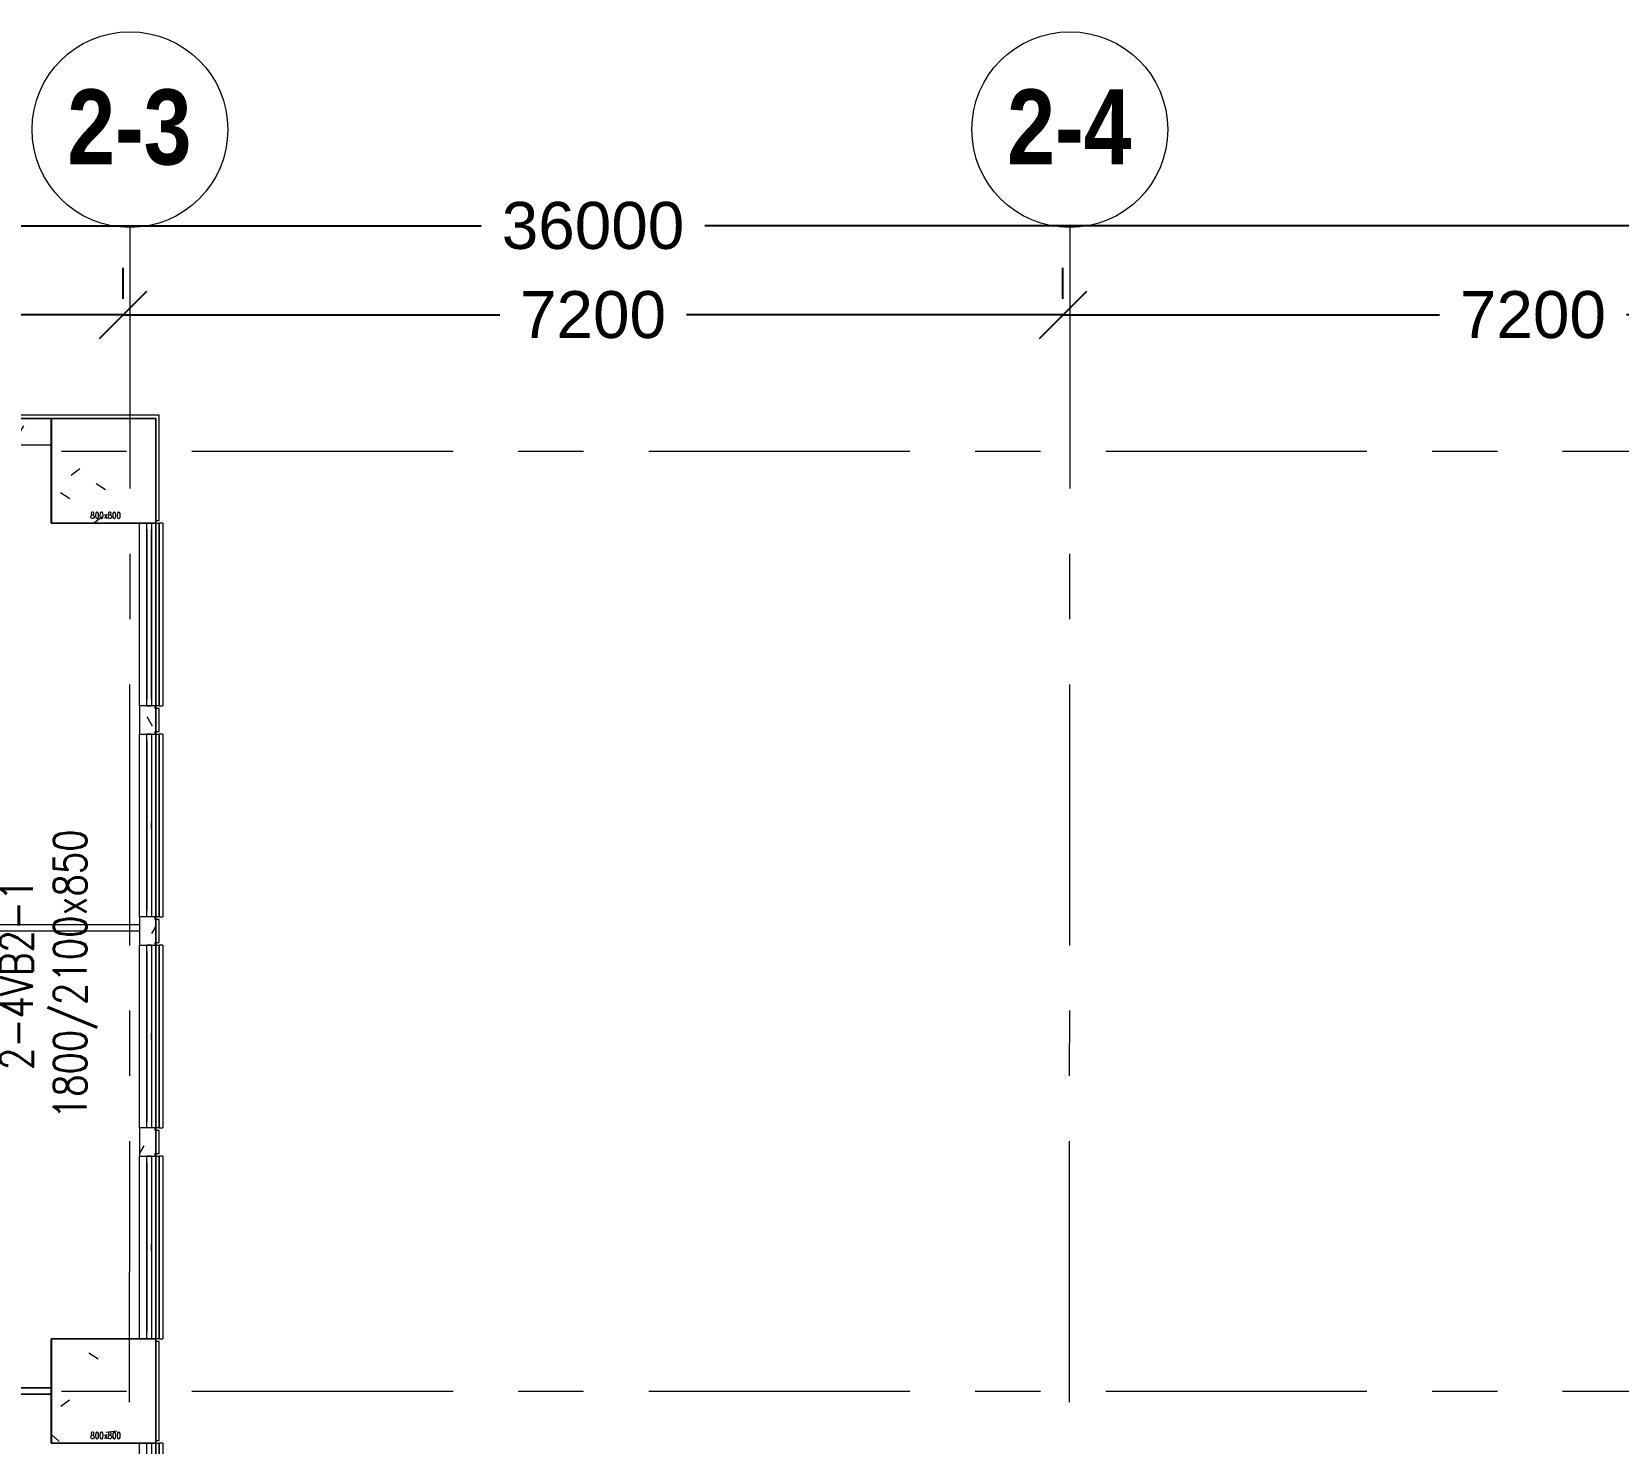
# Model space of a CAD drawing. Header units: millimetres. Extents: x -47219 to 440296, y -79832 to 7189.
# Drawn here: x 6132 to 18286, y -3625 to 7189 of the extents above; entities that cross this region are included whole.
import ezdxf

# ---------------------------------------------------------------- set-up
doc = ezdxf.new("R2010")
doc.units = ezdxf.units.MM
doc.linetypes.add('BLK_2 - 3RD STOREY  LOWER ROOF PLAN-archi clean_25 SEPT 2024$0$IDA - Grid Line', pattern=[3500, 2000, -500, 500, -500])
doc.layers.get('Defpoints').update_dxf_attribs({"color": 8, "lineweight": 9})
for name, color, linetype, lineweight in [('BLK_2 - 3RD STOREY  LOWER ROOF PLAN-archi clean_25 SEPT 2024$0$1599_DB_A_BLK2_HQ_R21-2ND STOREY 20230517--$0$S-_COLN----_E', 8, 'Continuous', 9), ('BLK_2 - 3RD STOREY  LOWER ROOF PLAN-archi clean_25 SEPT 2024$0$1599_DB_A_BLK2_HQ_R21-3RD STOREY 230517$0$A-_GENM----_M', 8, 'Continuous', 9), ('BLK_2 - 3RD STOREY  LOWER ROOF PLAN-archi clean_25 SEPT 2024$0$1599_DB_A_BLK2_HQ_R21-3RD STOREY 230517$0$A-_WALL----_H-1', 8, 'Continuous', 9), ('BLK_2 - 3RD STOREY  LOWER ROOF PLAN-archi clean_25 SEPT 2024$0$1599_DB_A_BLK2_HQ_R21-3RD STOREY 230517$0$A-_WIND----_E', 8, 'Continuous', 9), ('BLK_2 - 3RD STOREY  LOWER ROOF PLAN-archi clean_25 SEPT 2024$0$A-_GENM----_M', 8, 'Continuous', 9), ('BLK_2 - 3RD STOREY  LOWER ROOF PLAN-archi clean_25 SEPT 2024$0$A-_WALL----_E', 8, 'Continuous', 9), ('BLK_2 - 3RD STOREY  LOWER ROOF PLAN-archi clean_25 SEPT 2024$0$A-_WIND----_E', 8, 'Continuous', 9), ('BLK_2 - 3RD STOREY  LOWER ROOF PLAN-archi clean_25 SEPT 2024$0$S-_ANOTGRID_E', 8, 'Continuous', 9), ('BLK_2 - 3RD STOREY  LOWER ROOF PLAN-archi clean_25 SEPT 2024$0$S-_ANOTGRID_E-1', 8, 'BLK_2 - 3RD STOREY  LOWER ROOF PLAN-archi clean_25 SEPT 2024$0$IDA - Grid Line', 9), ('M-_SPRKPIEX_E-', 1, 'Continuous', 30), ('NW_BEAM AND COLUMN', 134, 'Continuous', 5), ('S-_LINE----_N-', 140, 'Continuous', 18), ('S-TEXT', 140, 'Continuous', 18)]:
    doc.layers.add(name, color=color, linetype=linetype, lineweight=lineweight)
doc.layers.add('DIM', color=8, linetype='Continuous')
doc.styles.add('BLK_2 - 3RD STOREY  LOWER ROOF PLAN-archi clean_25 SEPT 2024$0$Arial Narrow_B', font='ARIALNB.TTF', dxfattribs={"height": 575})
doc.styles.add('RomanS_3', font='romans__.ttf', dxfattribs={"width": 0.8, "height": 50})
doc.styles.add('RomanS_5', font='romans__.ttf', dxfattribs={"width": 0.8, "height": 250})
doc.styles.get("Standard").update_dxf_attribs({"font": 'arial.ttf'})
doc.dimstyles.new('DIM 200', dxfattribs={"dimscale": 2000, "dimtxt": 0.18, "dimasz": 0.18, "dimexe": 0.18, "dimexo": 0.0625, "dimgap": 0.09, "dimtad": 0, "dimtih": 1, "dimtoh": 1, "dimdec": 0, "dimzin": 0, "dimdsep": 46, "dimtxsty": 'Standard', "dimblk": 'OBLIQUE', "dimcen": 0.09, "dimadec": 0, "dimazin": 0, "dimtfac": 1, "dimtdec": 0, "dimtofl": 0, "dimtmove": 0, "dimatfit": 3, "dimfxl": 1, "dimtolj": 1, "dimtzin": 0, "dimarcsym": 0})
pattern_1 = [(50, (-131307.1, -42727.7), (1821.84, -159.4), [190.5, -2095.5]), (355, (-131307, -42727.7), (-352.43, 1910.57), [152.4, -1676.4]), (100.45, (-131155.3, -42741), (1469.43, 1751.17), [161.9, -1780.9]), (46.184, (-131307, -42219.7), (2710.8, -420.4), [285.75, -3143.25]), (96.636, (-131081.2, -42254.7), (2374, 2474.3), [242.85, -2671.35]), (351.184, (-131307, -42219.7), (2374.05, 2474.3), [228.6, -2514.6]), (21, (-131053.1, -42346.7), (1516.14, -1022.65), [190.5, -2095.5]), (326, (-131053, -42346.7), (618, 1841.9), [152.4, -1676.4]), (71.45, (-130926.7, -42432), (2134.17, 819.2), [161.9, -1780.9]), (37.5, (-131307.1, -42727.7), (30.886, 845.55), [83.82, -1572.26, 83.82, -1617.98, -1682.75]), (37.5, (-131307.1, -42727.7), (30.886, 845.55), [-3357.88, 83.82, -1598.93]), (7.5, (-131307.1, -42727.7), (668.2, 1001.81), [83.82, -886.46, 83.82, -1534.16, -641.35]), (7.5, (-131307.1, -42727.7), (668.2, 1001.81), [-2588.26, 83.82, -557.53]), (327.5, (-131873.5, -42727.7), (1355.91, -57.29), [83.82, -551.18, 83.82, -1897.38, -2628.9]), (327.5, (-131873.5, -42727.7), (1355.91, -57.29), [-2616.2, 83.82, -2545.08]), (317.5, (-132127.5, -42727.7), (1481.3, 254.27), [83.82, -741.68, 83.82, -1231.9, -1866.9]), (317.5, (-132127.5, -42727.7), (1481.3, 254.27), [-2141.22, 83.82, -1783.08])]
pattern_2 = [(0, (-131307.08, -42727.71), (1016, 254), [83.82, -678.18, 83.82, -678.18, -4064]), (0, (-131307.08, -42727.71), (1016, 254), [-1524, 83.82, -1440.18, 83.82, -678.18, -1778]), (0, (-131307.08, -42727.71), (1016, 254), [-3810, 83.82, -424.18, 83.82, -1186.18]), (120, (-130926.08, -42600.71), (-727.9705, 752.882), [83.82, -678.18, 83.82, -678.18, -4064]), (120, (-130926.08, -42600.71), (-727.9705, 752.882), [-1524, 83.82, -1440.18, 83.82, -678.18, -1778]), (120, (-130926.08, -42600.71), (-727.9705, 752.882), [-3810, 83.82, -424.18, 83.82, -1186.18]), (240, (-130799.08, -42092.71), (-288.0295, -1006.882), [83.82, -678.18, 83.82, -678.18, -4064]), (240, (-130799.08, -42092.71), (-288.0295, -1006.882), [-1524, 83.82, -1440.18, 83.82, -678.18, -1778]), (240, (-130799.08, -42092.71), (-288.0295, -1006.882), [-3810, 83.82, -424.18, 83.82, -1186.18])]
pattern_3 = [(50, (0, 0), (1821.841, -159.39), [190.5, -2095.5]), (355, (0, 0), (-352.428, 1910.567), [152.4, -1676.4]), (100.451, (151.8, -13.3), (1469.426, 1751.166), [161.9, -1780.9]), (46.184, (0, 508), (2710.79, -420.428), [285.75, -3143.25]), (96.636, (226, 473), (2374.026, 2474.276), [242.85, -2671.35]), (351.184, (0, 508), (2374.05, 2474.25), [228.6, -2514.6]), (21, (254, 381), (1516.143, -1022.652), [190.5, -2095.5]), (326, (254, 381), (618.02, 1841.88), [152.4, -1676.4]), (71.451, (380.3, 295.8), (2134.171, 819.212), [161.9, -1780.9]), (37.5, (0, 0), (30.886, 845.5504), [83.82, -1572.26, 83.82, -1617.98, -1682.75]), (37.5, (0, 0), (30.886, 845.5504), [-3357.88, 83.82, -1598.93]), (7.5, (0, 0), (668.1966, 1001.806), [83.82, -886.46, 83.82, -1534.16, -641.35]), (7.5, (0, 0), (668.1966, 1001.806), [-2588.26, 83.82, -557.53]), (327.5, (-566.4, 0), (1355.9093, -57.2896), [83.82, -551.18, 83.82, -1897.38, -2628.9]), (327.5, (-566.4, 0), (1355.9093, -57.2896), [-2616.2, 83.82, -2545.08]), (317.5, (-820.4, 0), (1481.293, 254.266), [83.82, -741.68, 83.82, -1231.9, -1866.9]), (317.5, (-820.4, 0), (1481.293, 254.266), [-2141.22, 83.82, -1783.08])]
pattern_4 = [(0, (0, 0), (1016, 254), [83.82, -678.18, 83.82, -678.18, -4064]), (0, (0, 0), (1016, 254), [-1524, 83.82, -1440.18, 83.82, -678.18, -1778]), (0, (0, 0), (1016, 254), [-3810, 83.82, -424.18, 83.82, -1186.18]), (120, (381, 127), (-727.97045, 752.8818), [83.82, -678.18, 83.82, -678.18, -4064]), (120, (381, 127), (-727.97045, 752.8818), [-1524, 83.82, -1440.18, 83.82, -678.18, -1778]), (120, (381, 127), (-727.97045, 752.8818), [-3810, 83.82, -424.18, 83.82, -1186.18]), (240, (508, 635), (-288.02955, -1006.8818), [83.82, -678.18, 83.82, -678.18, -4064]), (240, (508, 635), (-288.02955, -1006.8818), [-1524, 83.82, -1440.18, 83.82, -678.18, -1778]), (240, (508, 635), (-288.02955, -1006.8818), [-3810, 83.82, -424.18, 83.82, -1186.18])]

# ---------------------------------------------------------------- blocks, each defined once
blk = doc.blocks.new('_Oblique')
at = {"color": 0, "linetype": 'ByBlock', "lineweight": -2}
blk.add_line((-0.5, -0.5), (0.5, 0.5), dxfattribs=at)
blk = doc.blocks.new('*D20')
at = {"layer": 'Defpoints', "color": 0, "transparency": 16777216}
for p in [(-368, 5094), (6832, 5020), (6832, 5019)]:
    blk.add_point(p, dxfattribs=at)
at = {"layer": 'DIM', "color": 0, "lineweight": -2, "transparency": 16777216}
for p, q in [((6832, 5144), (6832, 5380)), ((-368, 5020), (2517, 5020)), ((6832, 5020), (3948, 5020)), ((-368, 4969), (-368, 4660))]:
    blk.add_line(p, q, dxfattribs=at)
at = {"layer": 'DIM', "color": 0, "lineweight": -2, "transparency": 16777216, "xscale": 360, "yscale": 360, "zscale": 360, "rotation": 180}
blk.add_blockref('_Oblique', (-368, 5020), dxfattribs=at)
at = {"layer": 'DIM', "color": 0, "lineweight": -2, "transparency": 16777216, "xscale": 360, "yscale": 360, "zscale": 360}
blk.add_blockref('_Oblique', (6832, 5020), dxfattribs=at)
at = {"layer": 'DIM', "color": 0, "transparency": 16777216, "insert": (3232, 5020), "char_height": 360, "attachment_point": 5}
blk.add_mtext('\\A1;7200', dxfattribs=at)
blk = doc.blocks.new('*D21')
at = {"layer": 'Defpoints', "color": 0, "transparency": 16777216}
for p in [(6832, 5019), (14032, 5020), (14032, 5018)]:
    blk.add_point(p, dxfattribs=at)
at = {"layer": 'DIM', "color": 0, "lineweight": -2, "transparency": 16777216}
for p, q in [((6832, 5144), (6832, 5380)), ((14032, 5143), (14032, 5380)), ((6832, 5020), (9717, 5020)), ((14032, 5020), (11148, 5020))]:
    blk.add_line(p, q, dxfattribs=at)
at = {"layer": 'DIM', "color": 0, "lineweight": -2, "transparency": 16777216, "xscale": 360, "yscale": 360, "zscale": 360, "rotation": 180}
blk.add_blockref('_Oblique', (6832, 5020), dxfattribs=at)
at = {"layer": 'DIM', "color": 0, "lineweight": -2, "transparency": 16777216, "xscale": 360, "yscale": 360, "zscale": 360}
blk.add_blockref('_Oblique', (14032, 5020), dxfattribs=at)
at = {"layer": 'DIM', "color": 0, "transparency": 16777216, "insert": (10432, 5020), "char_height": 360, "attachment_point": 5}
blk.add_mtext('\\A1;7200', dxfattribs=at)
blk = doc.blocks.new('*D22')
at = {"layer": 'Defpoints', "color": 0, "transparency": 16777216}
for p in [(14032, 5018), (21232, 5020), (21232, 5017)]:
    blk.add_point(p, dxfattribs=at)
at = {"layer": 'DIM', "color": 0, "lineweight": -2, "transparency": 16777216}
for p, q in [((14032, 5143), (14032, 5380)), ((21232, 5142), (21232, 5380)), ((14032, 5020), (16917, 5020)), ((21232, 5020), (18348, 5020))]:
    blk.add_line(p, q, dxfattribs=at)
at = {"layer": 'DIM', "color": 0, "lineweight": -2, "transparency": 16777216, "xscale": 360, "yscale": 360, "zscale": 360, "rotation": 180}
blk.add_blockref('_Oblique', (14032, 5020), dxfattribs=at)
at = {"layer": 'DIM', "color": 0, "lineweight": -2, "transparency": 16777216, "xscale": 360, "yscale": 360, "zscale": 360}
blk.add_blockref('_Oblique', (21232, 5020), dxfattribs=at)
at = {"layer": 'DIM', "color": 0, "transparency": 16777216, "insert": (17632, 5020), "char_height": 360, "attachment_point": 5}
blk.add_mtext('\\A1;7200', dxfattribs=at)
blk = doc.blocks.new('*D24')
at = {"layer": 'Defpoints', "color": 0, "transparency": 16777216}
for p in [(-7568, 5703), (-7568, 5624), (28432, 5624)]:
    blk.add_point(p, dxfattribs=at)
at = {"layer": 'DIM', "color": 0, "lineweight": -2, "transparency": 16777216}
for p, q in [((-7568, 5749), (-7568, 6063)), ((28432, 5749), (28432, 6063)), ((-7568, 5703), (9576, 5703)), ((28432, 5703), (11289, 5703))]:
    blk.add_line(p, q, dxfattribs=at)
at = {"layer": 'DIM', "color": 0, "lineweight": -2, "transparency": 16777216, "xscale": 360, "yscale": 360, "zscale": 360, "rotation": 180}
blk.add_blockref('_Oblique', (-7568, 5703), dxfattribs=at)
at = {"layer": 'DIM', "color": 0, "lineweight": -2, "transparency": 16777216, "xscale": 360, "yscale": 360, "zscale": 360}
blk.add_blockref('_Oblique', (28432, 5703), dxfattribs=at)
at = {"layer": 'DIM', "color": 0, "transparency": 16777216, "insert": (10432, 5703), "char_height": 360, "attachment_point": 5}
blk.add_mtext('\\A1;36000', dxfattribs=at)
blk = doc.blocks.new('3rd Structure')
at = {"layer": 'NW_BEAM AND COLUMN', "color": 8}
for p, q in [((-23450, 250), (-21350, 250)), ((-21350, 250), (-23150, 250)), ((-22150, 250), (-21350, 250)), ((-22150, -550), (-22150, 250)), ((-21350, 250), (-21350, -550)), ((-21350, 250), (-21350, -28550)), ((-21350, -28550), (-21350, 250)), ((-21350, -550), (-22150, -550)), ((-22150, -6800), (-21350, -6800)), ((-22150, -7600), (-22150, -6800)), ((-21350, -6800), (-21350, -7600)), ((-21350, -7600), (-22150, -7600))]:
    blk.add_line(p, q, dxfattribs=at)
at = {"layer": 'S-TEXT', "color": 8, "char_height": 50, "width": 313.29, "attachment_point": 1, "line_spacing_factor": 0.983083, "style": 'RomanS_3'}
for insert in [(-21851, -466), (-21851, -7516)]:
    blk.add_mtext('800x800', dxfattribs=dict(at, insert=insert))
at = {"layer": 'S-TEXT', "color": 8, "insert": (-22541, -4007), "char_height": 250, "width": 2959.11, "attachment_point": 2, "rotation": 90, "line_spacing_factor": 0.983083, "style": 'RomanS_5'}
blk.add_mtext('2-4VB2-1\\P1800/2100x850', dxfattribs=at)
blk = doc.blocks.new('BLK_2 - 3RD STOREY  LOWER ROOF PLAN-archi clean_25 SEPT 2024$0$Grid - 3_0mm Dia-3628821-BLK 2 3RD STOREY PLAN')
at = {"layer": 'BLK_2 - 3RD STOREY  LOWER ROOF PLAN-archi clean_25 SEPT 2024$0$S-_ANOTGRID_E'}
blk.add_circle((0, 0), 3, dxfattribs=at)
blk = doc.blocks.new('BLK_2 - 3RD STOREY  LOWER ROOF PLAN-archi clean_25 SEPT 2024$0$1599_DB_A_BLK2_HQ_R21-3RD STOREY 230517$0$Wall Motif - Type 1-2673956-LINKVIEW_BLK2_3RD STOREY')
at = {"layer": 'BLK_2 - 3RD STOREY  LOWER ROOF PLAN-archi clean_25 SEPT 2024$0$1599_DB_A_BLK2_HQ_R21-3RD STOREY 230517$0$A-_GENM----_M'}
for p, q in [((-575, -75), (825, -75)), ((-575, -75), (-575, -105)), ((825, -105), (-575, -105)), ((825, -105), (825, -75))]:
    blk.add_line(p, q, dxfattribs=at)
blk = doc.blocks.new('BLK_2 - 3RD STOREY  LOWER ROOF PLAN-archi clean_25 SEPT 2024$0$1599_DB_A_BLK2_HQ_R21-3RD STOREY 230517$0$IDA - Casement w Top Hung - 2 Panels - 1400L X 1500H - B2-AW02-3436902-LINKVIEW_BLK2_3RD STOREY')
at = {"layer": 'BLK_2 - 3RD STOREY  LOWER ROOF PLAN-archi clean_25 SEPT 2024$0$1599_DB_A_BLK2_HQ_R21-3RD STOREY 230517$0$A-_WIND----_E'}
for p, q in [((-700, 17.5), (700, 17.5)), ((-700, 17.5), (-700, -17.5)), ((700, 17.5), (700, -17.5)), ((700, -17.5), (-700, -17.5))]:
    blk.add_line(p, q, dxfattribs=at)
blk = doc.blocks.new('BLK_2 - 3RD STOREY  LOWER ROOF PLAN-archi clean_25 SEPT 2024$0$1599_DB_A_BLK2_HQ_R21-3RD STOREY 230517$0$IDA - Casement w Top Hung - 2 Panels - 1400L X 1500H - B2-AW02-3436901-LINKVIEW_BLK2_3RD STOREY')
at = {"layer": 'BLK_2 - 3RD STOREY  LOWER ROOF PLAN-archi clean_25 SEPT 2024$0$1599_DB_A_BLK2_HQ_R21-3RD STOREY 230517$0$A-_WIND----_E'}
for p, q in [((-700, 17.5), (700, 17.5)), ((-700, 17.5), (-700, -17.5)), ((700, 17.5), (700, -17.5)), ((700, -17.5), (-700, -17.5))]:
    blk.add_line(p, q, dxfattribs=at)
blk = doc.blocks.new('BLK_2 - 3RD STOREY  LOWER ROOF PLAN-archi clean_25 SEPT 2024$0$IDA - Casement w Top Hung - 2 Panels - 1400L X 1500H - B2-AW02-3436902-BLK 2 3RD STOREY PLAN')
at = {"layer": 'BLK_2 - 3RD STOREY  LOWER ROOF PLAN-archi clean_25 SEPT 2024$0$A-_WIND----_E'}
for p, q in [((-700, 17.5), (700, 17.5)), ((-700, 17.5), (-700, -17.5)), ((-615, 17.5), (-650, 17.5)), ((-650, 17.5), (-25, 17.5)), ((-650, 17.5), (650, 17.5)), ((650, 17.5), (-650, 17.5)), ((-35, 17.5), (-615, 17.5)), ((-615, 17.5), (-60, 17.5)), ((0, 17.5), (-35, 17.5)), ((-24.9, 17.5), (25, 17.5)), ((35, 17.5), (0, 17.5)), ((25, 17.5), (650, 17.5)), ((615, 17.5), (35, 17.5)), ((60, 17.5), (615, 17.5)), ((650, 17.5), (615, 17.5)), ((700, 17.5), (700, -17.5)), ((700, -17.5), (-700, -17.5)), ((-650, -17.5), (-615, -17.5)), ((-25, -17.5), (-650, -17.5)), ((650, -17.5), (-650, -17.5)), ((650, -17.5), (-650, -17.5)), ((-615, -17.5), (-35, -17.5)), ((-60, -17.5), (-615, -17.5)), ((-35, -17.5), (0, -17.5)), ((-24.9, -17.5), (25, -17.5)), ((0, -17.5), (35, -17.5)), ((650, -17.5), (25, -17.5)), ((35, -17.5), (615, -17.5)), ((615, -17.5), (60, -17.5)), ((615, -17.5), (650, -17.5))]:
    blk.add_line(p, q, dxfattribs=at)
blk = doc.blocks.new('BLK_2 - 3RD STOREY  LOWER ROOF PLAN-archi clean_25 SEPT 2024$0$IDA - Casement w Top Hung - 2 Panels - 1400L X 1500H - B2-AW02-3436901-BLK 2 3RD STOREY PLAN')
at = {"layer": 'BLK_2 - 3RD STOREY  LOWER ROOF PLAN-archi clean_25 SEPT 2024$0$A-_WIND----_E'}
for p, q in [((-700, 17.5), (700, 17.5)), ((-700, 17.5), (-700, -17.5)), ((-650, 17.5), (-615, 17.5)), ((-650, 17.5), (-25, 17.5)), ((-650, 17.5), (650, 17.5)), ((-650, 17.5), (650, 17.5)), ((-615, 17.5), (-35, 17.5)), ((-615, 17.5), (-60, 17.5)), ((-35, 17.5), (0, 17.5)), ((25, 17.5), (-24.9, 17.5)), ((0, 17.5), (35, 17.5)), ((25, 17.5), (650, 17.5)), ((35, 17.5), (615, 17.5)), ((60, 17.5), (615, 17.5)), ((615, 17.5), (650, 17.5)), ((700, 17.5), (700, -17.5)), ((700, -17.5), (-700, -17.5)), ((-615, -17.5), (-650, -17.5)), ((-25, -17.5), (-650, -17.5)), ((650, -17.5), (-650, -17.5)), ((-650, -17.5), (650, -17.5)), ((-35, -17.5), (-615, -17.5)), ((-60, -17.5), (-615, -17.5)), ((0, -17.5), (-35, -17.5)), ((25, -17.5), (-24.9, -17.5)), ((35, -17.5), (0, -17.5)), ((650, -17.5), (25, -17.5)), ((615, -17.5), (35, -17.5)), ((615, -17.5), (60, -17.5)), ((650, -17.5), (615, -17.5))]:
    blk.add_line(p, q, dxfattribs=at)
blk = doc.blocks.new('BLK_2 - 3RD STOREY  LOWER ROOF PLAN-archi clean_25 SEPT 2024$0$Wall Motif - Type 1-2673956-BLK 2 3RD STOREY PLAN')
at = {"layer": 'BLK_2 - 3RD STOREY  LOWER ROOF PLAN-archi clean_25 SEPT 2024$0$A-_GENM----_M'}
for p, q in [((-575, -75), (825, -75)), ((-575, -75), (-575, -105)), ((825, -105), (-575, -105)), ((-525, -75), (81, -75)), ((81, -105), (-525, -105)), ((-481, -75), (125, -75)), ((-481, -75), (731, -75)), ((125, -105), (-481, -105)), ((731, -105), (-481, -105)), ((125, -75), (731, -75)), ((731, -105), (125, -105)), ((169, -75), (775, -75)), ((775, -105), (169, -105)), ((825, -105), (825, -75))]:
    blk.add_line(p, q, dxfattribs=at)
blk = doc.blocks.new('BLK_2 - 3RD STOREY  LOWER ROOF PLAN-archi clean_25 SEPT 2024$0$sdfsdf')
at = {"layer": 'BLK_2 - 3RD STOREY  LOWER ROOF PLAN-archi clean_25 SEPT 2024$0$1599_DB_A_BLK2_HQ_R21-2ND STOREY 20230517--$0$S-_COLN----_E'}
for p, q in [((-127511, -42377), (-124360, -42377)), ((-127461, -42427), (-124360, -42427)), ((-125036, -45977), (-125036, -45927))]:
    blk.add_line(p, q, dxfattribs=at)
for points in [[(-125035, -45927), (-127511, -45927), (-125035, -45927), (-127511, -45927), (-125035, -45927), (-127511, -45927)], [(-127511, -45977), (-125036, -45977), (-127511, -45977), (-125036, -45977), (-127511, -45977), (-125036, -45977)]]:
    blk.add_lwpolyline(points, dxfattribs=at)
blk = doc.blocks.new('BLK_2 - 3RD STOREY  LOWER ROOF PLAN-archi clean_25 SEPT 2024')
at = {"layer": 'BLK_2 - 3RD STOREY  LOWER ROOF PLAN-archi clean_25 SEPT 2024$0$1599_DB_A_BLK2_HQ_R21-3RD STOREY 230517$0$A-_WALL----_H-1'}
h = blk.add_hatch(dxfattribs=at)
h.set_pattern_fill('FP_2', color=256, style=0, pattern_type=2)
h.set_pattern_definition(pattern_2)
h.paths.add_polyline_path([(-124361, -40919), (-124241, -40919), (-124241, -40899), (-124236, -40899), (-124238, -40722), (-124241, -40722), (-124241, -40702), (-124361, -40702)], flags=0)
at = {"layer": 'BLK_2 - 3RD STOREY  LOWER ROOF PLAN-archi clean_25 SEPT 2024$0$A-_WALL----_E'}
h = blk.add_hatch(dxfattribs=at)
h.set_pattern_fill('FP_2', color=256, style=0, pattern_type=2)
h.set_pattern_definition(pattern_2)
h.paths.add_polyline_path([(-125036, -38627), (-125036, -38502), (-138336, -38502), (-138336, -38627), (-125140, -38627)], flags=0)
h = blk.add_hatch(dxfattribs=at)
h.set_pattern_fill('FP_2', color=256, style=0, pattern_type=2)
h.set_pattern_definition(pattern_4)
h.paths.add_polyline_path([(-127281, -38627), (-125036, -38627), (-125036, -38502), (-138336, -38502), (-138336, -38627), (-130111, -38627)])
h = blk.add_hatch(dxfattribs=at)
h.set_pattern_fill('FP_1', color=256, style=0, pattern_type=2)
h.set_pattern_definition(pattern_1)
h.paths.add_polyline_path([(-124236, -39302), (-124236, -38502), (-125036, -38502), (-125036, -39302), (-124269, -39302)], flags=0)
h = blk.add_hatch(dxfattribs=at)
h.set_pattern_fill('FP_1', color=256, style=0, pattern_type=2)
h.set_pattern_definition(pattern_3)
h.paths.add_polyline_path([(-125036, -39302), (-124236, -39302), (-124236, -38502), (-125036, -38502), (-125036, -38627)])
h = blk.add_hatch(dxfattribs=at)
h.set_pattern_fill('FP_2', color=256, style=0, pattern_type=2)
h.set_pattern_definition(pattern_4)
h.paths.add_polyline_path([(-124361, -57077), (-124236, -57077), (-124236, -56936), (-124241, -56936), (-124241, -56916), (-124236, -56916), (-124236, -56722), (-124241, -56722), (-124241, -56702), (-124361, -56702), (-124361, -57052)])
h.paths.add_polyline_path([(-124241, -55302), (-124241, -55282), (-124236, -55282), (-124236, -54972), (-124241, -54972), (-124241, -54952), (-124361, -54952), (-124361, -55302), (-124269, -55302)])
h.paths.add_polyline_path([(-124304, -51352), (-124241, -51352), (-124241, -51332), (-124236, -51332), (-124236, -51105), (-124241, -51105), (-124241, -51085), (-124361, -51085), (-124361, -51352)])
h.paths.add_polyline_path([(-124304, -49685), (-124241, -49685), (-124241, -49665), (-124236, -49665), (-124236, -49439), (-124241, -49439), (-124241, -49419), (-124361, -49419), (-124361, -49685)])
h.paths.add_polyline_path([(-124361, -48019), (-124241, -48019), (-124241, -47999), (-124236, -47999), (-124236, -47772), (-124241, -47772), (-124241, -47752), (-124361, -47752)])
h.paths.add_polyline_path([(-124361, -44152), (-124241, -44152), (-124241, -44132), (-124236, -44132), (-124236, -43956), (-124241, -43956), (-124241, -43936), (-124361, -43936), (-124361, -43988)])
h.paths.add_polyline_path([(-124241, -42536), (-124241, -42516), (-124236, -42516), (-124236, -42339), (-124241, -42339), (-124241, -42319), (-124361, -42319), (-124361, -42536), (-124269, -42536)])
h.paths.add_polyline_path([(-124272, -40919), (-124241, -40919), (-124241, -40899), (-124236, -40899), (-124236, -40722), (-124241, -40722), (-124241, -40702), (-124361, -40702), (-124361, -40919), (-124304, -40919)])
h = blk.add_hatch(dxfattribs=at)
h.set_pattern_fill('FP_2', color=256, style=0, pattern_type=2)
h.set_pattern_definition(pattern_2)
h.paths.add_polyline_path([(-124241, -42536), (-124241, -42516), (-124236, -42516), (-124238, -42339), (-124241, -42339), (-124241, -42319), (-124361, -42319), (-124361, -42536), (-124269, -42536)], flags=0)
h = blk.add_hatch(dxfattribs=at)
h.set_pattern_fill('FP_2', color=256, style=0, pattern_type=2)
h.set_pattern_definition(pattern_2)
h.paths.add_polyline_path([(-124241, -44152), (-124241, -44132), (-124236, -44132), (-124238, -43956), (-124241, -43956), (-124241, -43936), (-124361, -43936), (-124361, -44152), (-124269, -44152)], flags=0)
h = blk.add_hatch(dxfattribs=at)
h.set_pattern_fill('FP_1', color=256, style=0, pattern_type=2)
h.set_pattern_definition(pattern_1)
h.paths.add_polyline_path([(-124304, -46352), (-124236, -46352), (-124236, -45552), (-125036, -45552), (-125036, -46352)], flags=0)
h = blk.add_hatch(dxfattribs=at)
h.set_pattern_fill('FP_1', color=256, style=0, pattern_type=2)
h.set_pattern_definition(pattern_1)
h.paths.add_polyline_path([(-124236, -46352), (-124236, -45552), (-125036, -45552), (-125036, -46352), (-124269, -46352)], flags=0)
h = blk.add_hatch(dxfattribs=at)
h.set_pattern_fill('FP_1', color=256, style=0, pattern_type=2)
h.set_pattern_definition(pattern_3)
h.paths.add_polyline_path([(-124269, -46352), (-124236, -46352), (-124236, -45552), (-125036, -45552), (-125036, -46352), (-124304, -46352)])
for p, q in [((-124211, -38477), (-139161, -38477)), ((-124236, -38502), (-139136, -38502)), ((-124236, -38502), (-139136, -38502)), ((-124361, -38477), (-139011, -38477)), ((-124361, -38502), (-139011, -38502)), ((-125036, -38502), (-138336, -38502)), ((-124361, -38502), (-125036, -38502)), ((-124361, -38502), (-125036, -38502)), ((-125036, -38502), (-125036, -38627)), ((-125036, -38627), (-125036, -38502)), ((-125036, -38502), (-124361, -38502)), ((-124236, -38477), (-124361, -38477)), ((-124236, -38502), (-124361, -38502)), ((-124236, -38502), (-124361, -38502)), ((-124211, -38477), (-124236, -38477)), ((-124236, -38502), (-124236, -39282)), ((-124236, -39282), (-124236, -38502)), ((-124236, -39282), (-124236, -38502)), ((-124236, -39302), (-124236, -38502)), ((-124236, -38502), (-124236, -39282)), ((-124236, -39302), (-124236, -38502)), ((-124211, -39282), (-124211, -38477)), ((-124211, -39282), (-124211, -38477)), ((-125036, -38627), (-125036, -39302)), ((-127281, -38702), (-125036, -38702)), ((-127181, -38702), (-125036, -38702)), ((-125036, -38702), (-125036, -39302)), ((-125036, -39302), (-124304, -39302)), ((-125036, -39302), (-124236, -39302)), ((-124361, -40702), (-124361, -39302)), ((-124361, -40702), (-124361, -39302)), ((-124361, -39302), (-124211, -39302)), ((-124269, -39302), (-124236, -39302)), ((-124236, -39282), (-124211, -39282)), ((-124236, -39302), (-124236, -39282)), ((-124236, -39302), (-124236, -39282)), ((-124236, -39282), (-124211, -39282)), ((-124236, -39302), (-124211, -39302)), ((-124211, -39302), (-124211, -40702)), ((-124211, -39302), (-124211, -40702)), ((-124304, -40702), (-124361, -40702)), ((-124361, -40702), (-124361, -40919)), ((-124361, -40702), (-124361, -40919)), ((-124241, -40702), (-124361, -40702)), ((-124241, -40702), (-124361, -40702)), ((-124241, -40702), (-124269, -40702)), ((-124211, -40702), (-124241, -40702)), ((-124241, -40722), (-124241, -40702)), ((-124241, -40722), (-124241, -40702)), ((-124211, -40702), (-124241, -40702)), ((-124236, -40722), (-124236, -40702)), ((-124236, -40919), (-124236, -40702)), ((-124236, -40722), (-124236, -40702)), ((-124211, -40722), (-124241, -40722)), ((-124211, -40722), (-124241, -40722)), ((-124236, -40899), (-124236, -40722)), ((-124236, -40899), (-124236, -40722)), ((-124236, -40899), (-124236, -40722)), ((-124211, -40899), (-124211, -40722)), ((-124211, -40899), (-124211, -40722)), ((-124361, -42319), (-124361, -40919)), ((-124361, -40919), (-124304, -40919)), ((-124361, -40919), (-124241, -40919)), ((-124361, -42319), (-124361, -40919)), ((-124361, -40919), (-124241, -40919)), ((-124269, -40919), (-124241, -40919)), ((-124241, -40899), (-124211, -40899)), ((-124241, -40919), (-124241, -40899)), ((-124241, -40919), (-124241, -40899)), ((-124241, -40899), (-124211, -40899)), ((-124241, -40919), (-124211, -40919)), ((-124241, -40919), (-124211, -40919)), ((-124236, -40919), (-124236, -40899)), ((-124236, -40919), (-124236, -40899)), ((-124211, -40919), (-124211, -42319)), ((-124211, -40919), (-124211, -42319)), ((-124304, -42319), (-124361, -42319)), ((-124361, -42319), (-124361, -42536)), ((-124361, -42319), (-124361, -42536)), ((-124241, -42319), (-124361, -42319)), ((-124241, -42319), (-124361, -42319)), ((-124241, -42319), (-124269, -42319)), ((-124211, -42319), (-124241, -42319)), ((-124241, -42339), (-124241, -42319)), ((-124241, -42339), (-124241, -42319)), ((-124211, -42319), (-124241, -42319)), ((-124211, -42339), (-124241, -42339)), ((-124211, -42339), (-124241, -42339)), ((-124236, -42339), (-124236, -42319)), ((-124236, -42536), (-124236, -42319)), ((-124236, -42339), (-124236, -42319)), ((-124236, -42516), (-124236, -42339)), ((-124236, -42516), (-124236, -42339)), ((-124236, -42516), (-124236, -42339)), ((-124211, -42516), (-124211, -42339)), ((-124211, -42516), (-124211, -42339)), ((-124361, -43127), (-124361, -42536)), ((-124361, -42536), (-124304, -42536)), ((-124361, -42536), (-124241, -42536)), ((-124361, -43936), (-124361, -42536)), ((-124361, -42536), (-124241, -42536)), ((-124269, -42536), (-124241, -42536)), ((-124241, -42516), (-124211, -42516)), ((-124241, -42536), (-124241, -42516)), ((-124241, -42536), (-124241, -42516)), ((-124241, -42516), (-124211, -42516)), ((-124241, -42536), (-124211, -42536)), ((-124241, -42536), (-124211, -42536)), ((-124236, -42536), (-124236, -42516)), ((-124236, -42536), (-124236, -42516)), ((-124211, -42536), (-124211, -43936)), ((-124211, -42536), (-124211, -43936)), ((-124361, -43177), (-124361, -43127)), ((-124361, -43936), (-124361, -43177)), ((-124304, -43936), (-124361, -43936)), ((-124361, -43936), (-124361, -44152)), ((-124361, -43936), (-124361, -44152)), ((-124241, -43936), (-124361, -43936)), ((-124241, -43936), (-124361, -43936)), ((-124241, -43936), (-124269, -43936)), ((-124211, -43936), (-124241, -43936)), ((-124241, -43956), (-124241, -43936)), ((-124241, -43956), (-124241, -43936)), ((-124211, -43936), (-124241, -43936)), ((-124211, -43956), (-124241, -43956)), ((-124211, -43956), (-124241, -43956)), ((-124236, -43956), (-124236, -43936)), ((-124236, -44152), (-124236, -43936)), ((-124236, -43956), (-124236, -43936)), ((-124236, -44132), (-124236, -43956)), ((-124236, -44132), (-124236, -43956)), ((-124236, -44132), (-124236, -43956)), ((-124211, -44132), (-124211, -43956)), ((-124211, -44132), (-124211, -43956)), ((-124361, -45552), (-124361, -44152)), ((-124361, -44152), (-124304, -44152)), ((-124361, -44152), (-124241, -44152)), ((-124361, -45552), (-124361, -44152)), ((-124361, -44152), (-124241, -44152)), ((-124269, -44152), (-124241, -44152)), ((-124241, -44132), (-124211, -44132)), ((-124241, -44152), (-124241, -44132)), ((-124241, -44152), (-124241, -44132)), ((-124241, -44132), (-124211, -44132)), ((-124241, -44152), (-124211, -44152)), ((-124241, -44152), (-124211, -44152)), ((-124236, -44152), (-124236, -44132)), ((-124236, -44152), (-124236, -44132)), ((-124211, -44152), (-124211, -45552)), ((-124211, -44152), (-124211, -45552)), ((-125036, -45552), (-125036, -46352)), ((-124304, -45552), (-125036, -45552)), ((-124236, -45552), (-125036, -45552)), ((-125036, -45552), (-125036, -46352)), ((-124211, -45552), (-124361, -45552)), ((-124236, -45552), (-124269, -45552)), ((-124211, -45552), (-124236, -45552)), ((-124236, -45572), (-124236, -45552)), ((-124236, -45572), (-124236, -45552)), ((-124236, -46352), (-124236, -45552)), ((-124236, -46352), (-124236, -45552)), ((-124236, -45572), (-124236, -46332)), ((-124211, -45572), (-124236, -45572)), ((-124236, -46332), (-124236, -45572)), ((-124236, -46332), (-124236, -45572)), ((-124211, -45572), (-124236, -45572)), ((-124236, -45572), (-124236, -46332)), ((-124211, -46332), (-124211, -45572)), ((-124211, -46332), (-124211, -45572)), ((-125036, -46002), (-125036, -45902)), ((-125036, -45902), (-125036, -46002)), ((-125036, -46352), (-124304, -46352)), ((-125036, -46352), (-124236, -46352)), ((-124361, -46562), (-124361, -46352)), ((-124361, -46352), (-124211, -46352)), ((-124269, -46352), (-124236, -46352)), ((-124236, -46332), (-124211, -46332)), ((-124236, -46352), (-124236, -46332)), ((-124236, -46352), (-124236, -46332)), ((-124236, -46332), (-124211, -46332)), ((-124236, -46352), (-124211, -46352)), ((-124211, -46352), (-124211, -47752))]:
    blk.add_line(p, q, dxfattribs=at)
blk.add_lwpolyline([(-138336, -38702), (-125036, -38702)], dxfattribs=at)
at = {"layer": 'BLK_2 - 3RD STOREY  LOWER ROOF PLAN-archi clean_25 SEPT 2024$0$S-_ANOTGRID_E-1'}
for p, q in [((-124434, -37038), (-124486, -122559)), ((-117234, -37038), (-117286, -122559)), ((-141459, -38752), (-96555, -38752)), ((-141459, -45952), (-96555, -45952))]:
    blk.add_line(p, q, dxfattribs=at)
at = {"layer": 'BLK_2 - 3RD STOREY  LOWER ROOF PLAN-archi clean_25 SEPT 2024$0$A-_WALL----_E'}
blk.add_blockref('BLK_2 - 3RD STOREY  LOWER ROOF PLAN-archi clean_25 SEPT 2024$0$sdfsdf', (0, 0), dxfattribs=at)
for name, p, rotation in [('BLK_2 - 3RD STOREY  LOWER ROOF PLAN-archi clean_25 SEPT 2024$0$1599_DB_A_BLK2_HQ_R21-3RD STOREY 230517$0$IDA - Casement w Top Hung - 2 Panels - 1400L X 1500H - B2-AW02-3436902-LINKVIEW_BLK2_3RD STOREY', (-124286, -40002), 90), ('BLK_2 - 3RD STOREY  LOWER ROOF PLAN-archi clean_25 SEPT 2024$0$IDA - Casement w Top Hung - 2 Panels - 1400L X 1500H - B2-AW02-3436902-BLK 2 3RD STOREY PLAN', (-124286, -40002), 90), ('BLK_2 - 3RD STOREY  LOWER ROOF PLAN-archi clean_25 SEPT 2024$0$1599_DB_A_BLK2_HQ_R21-3RD STOREY 230517$0$Wall Motif - Type 1-2673956-LINKVIEW_BLK2_3RD STOREY', (-124286, -40127), 90), ('BLK_2 - 3RD STOREY  LOWER ROOF PLAN-archi clean_25 SEPT 2024$0$Wall Motif - Type 1-2673956-BLK 2 3RD STOREY PLAN', (-124286, -40127), 90), ('BLK_2 - 3RD STOREY  LOWER ROOF PLAN-archi clean_25 SEPT 2024$0$1599_DB_A_BLK2_HQ_R21-3RD STOREY 230517$0$IDA - Casement w Top Hung - 2 Panels - 1400L X 1500H - B2-AW02-3436901-LINKVIEW_BLK2_3RD STOREY', (-124286, -41619), 270), ('BLK_2 - 3RD STOREY  LOWER ROOF PLAN-archi clean_25 SEPT 2024$0$IDA - Casement w Top Hung - 2 Panels - 1400L X 1500H - B2-AW02-3436901-BLK 2 3RD STOREY PLAN', (-124286, -41619), 270), ('BLK_2 - 3RD STOREY  LOWER ROOF PLAN-archi clean_25 SEPT 2024$0$1599_DB_A_BLK2_HQ_R21-3RD STOREY 230517$0$Wall Motif - Type 1-2673956-LINKVIEW_BLK2_3RD STOREY', (-124286, -41744), 90), ('BLK_2 - 3RD STOREY  LOWER ROOF PLAN-archi clean_25 SEPT 2024$0$Wall Motif - Type 1-2673956-BLK 2 3RD STOREY PLAN', (-124286, -41744), 90), ('BLK_2 - 3RD STOREY  LOWER ROOF PLAN-archi clean_25 SEPT 2024$0$1599_DB_A_BLK2_HQ_R21-3RD STOREY 230517$0$IDA - Casement w Top Hung - 2 Panels - 1400L X 1500H - B2-AW02-3436901-LINKVIEW_BLK2_3RD STOREY', (-124286, -43236), 270), ('BLK_2 - 3RD STOREY  LOWER ROOF PLAN-archi clean_25 SEPT 2024$0$IDA - Casement w Top Hung - 2 Panels - 1400L X 1500H - B2-AW02-3436901-BLK 2 3RD STOREY PLAN', (-124286, -43236), 270), ('BLK_2 - 3RD STOREY  LOWER ROOF PLAN-archi clean_25 SEPT 2024$0$1599_DB_A_BLK2_HQ_R21-3RD STOREY 230517$0$Wall Motif - Type 1-2673956-LINKVIEW_BLK2_3RD STOREY', (-124286, -43361), 90), ('BLK_2 - 3RD STOREY  LOWER ROOF PLAN-archi clean_25 SEPT 2024$0$Wall Motif - Type 1-2673956-BLK 2 3RD STOREY PLAN', (-124286, -43361), 90), ('BLK_2 - 3RD STOREY  LOWER ROOF PLAN-archi clean_25 SEPT 2024$0$1599_DB_A_BLK2_HQ_R21-3RD STOREY 230517$0$IDA - Casement w Top Hung - 2 Panels - 1400L X 1500H - B2-AW02-3436901-LINKVIEW_BLK2_3RD STOREY', (-124286, -44852), 270), ('BLK_2 - 3RD STOREY  LOWER ROOF PLAN-archi clean_25 SEPT 2024$0$IDA - Casement w Top Hung - 2 Panels - 1400L X 1500H - B2-AW02-3436901-BLK 2 3RD STOREY PLAN', (-124286, -44852), 270), ('BLK_2 - 3RD STOREY  LOWER ROOF PLAN-archi clean_25 SEPT 2024$0$1599_DB_A_BLK2_HQ_R21-3RD STOREY 230517$0$Wall Motif - Type 1-2673956-LINKVIEW_BLK2_3RD STOREY', (-124286, -44977), 90), ('BLK_2 - 3RD STOREY  LOWER ROOF PLAN-archi clean_25 SEPT 2024$0$Wall Motif - Type 1-2673956-BLK 2 3RD STOREY PLAN', (-124286, -44977), 90), ('BLK_2 - 3RD STOREY  LOWER ROOF PLAN-archi clean_25 SEPT 2024$0$1599_DB_A_BLK2_HQ_R21-3RD STOREY 230517$0$IDA - Casement w Top Hung - 2 Panels - 1400L X 1500H - B2-AW02-3436902-LINKVIEW_BLK2_3RD STOREY', (-124286, -47052), 90), ('BLK_2 - 3RD STOREY  LOWER ROOF PLAN-archi clean_25 SEPT 2024$0$1599_DB_A_BLK2_HQ_R21-3RD STOREY 230517$0$Wall Motif - Type 1-2673956-LINKVIEW_BLK2_3RD STOREY', (-124286, -47177), 90)]:
    blk.add_blockref(name, p, dxfattribs=dict(at, rotation=rotation))
at = {"layer": 'BLK_2 - 3RD STOREY  LOWER ROOF PLAN-archi clean_25 SEPT 2024$0$S-_ANOTGRID_E', "xscale": 249.9999999999999, "yscale": 249.9999999999999, "zscale": 249.9999999999999, "rotation": 180}
for p in [(-124434, -36288), (-117234, -36288)]:
    blk.add_blockref('BLK_2 - 3RD STOREY  LOWER ROOF PLAN-archi clean_25 SEPT 2024$0$Grid - 3_0mm Dia-3628821-BLK 2 3RD STOREY PLAN', p, dxfattribs=at)
at = {"layer": 'BLK_2 - 3RD STOREY  LOWER ROOF PLAN-archi clean_25 SEPT 2024$0$S-_ANOTGRID_E', "char_height": 575, "width": 1142.4, "attachment_point": 1, "style": 'BLK_2 - 3RD STOREY  LOWER ROOF PLAN-archi clean_25 SEPT 2024$0$Arial Narrow_B'}
for s, insert in [('2-3', (-124914, -35980)), ('2-4', (-117714, -35980))]:
    blk.add_mtext(s, dxfattribs=dict(at, insert=insert))

msp = doc.modelspace()

# ---------------------------------------------------------------- block references
at = {"layer": 'M-_SPRKPIEX_E-'}
msp.add_blockref('BLK_2 - 3RD STOREY  LOWER ROOF PLAN-archi clean_25 SEPT 2024', (131318.5, 42727.7), dxfattribs=at)
at = {"layer": 'S-_LINE----_N-'}
msp.add_blockref('3rd Structure', (28432.1, 3975.3), dxfattribs=at)

# ---------------------------------------------------------------- dimensions: what is measured, and where the dimension line sits
at = {"layer": 'DIM'}
dim = msp.add_linear_dim(base=(-7567.7, 5702.7), p1=(28432.3, 5624.4), p2=(-7567.7, 5624.4), dimstyle='DIM 200', dxfattribs=at)
dim.commit()
dim.dimension.update_dxf_attribs({"geometry": '*D24', "text_midpoint": (10432.3, 5702.7)})
for base, p1, p2, picture, middle in [((6832.3, 5020.2), (-367.7, 5093.5), (6832.3, 5019.3), '*D20', (3232.3, 5020.2)), ((14032.3, 5020.2), (6832.3, 5019.3), (14032.3, 5018.3), '*D21', (10432.3, 5020.2)), ((21232.3, 5020.2), (14032.3, 5018.3), (21232.3, 5017.3), '*D22', (17632.3, 5020.2))]:
    dim = msp.add_linear_dim(base=base, p1=p1, p2=p2, dimstyle='DIM 200', override={"dimtmove": 1}, dxfattribs=at)
    dim.commit()
    dim.dimension.update_dxf_attribs({"geometry": picture, "text_midpoint": middle})

doc.saveas('drawing.dxf')
